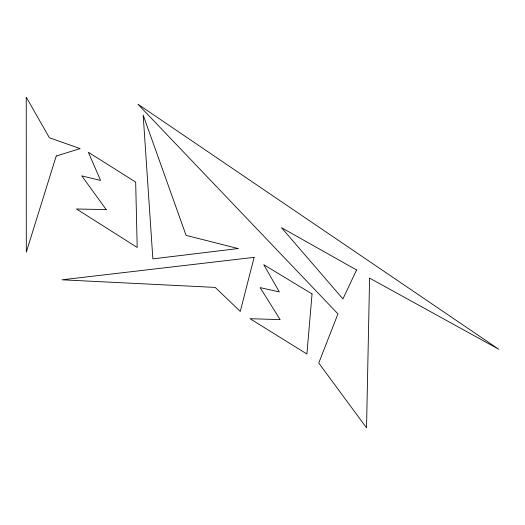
<?xml version="1.0" encoding="UTF-8"?>
<svg xmlns="http://www.w3.org/2000/svg" width="525" height="525" viewBox="0 0 525 525"><rect width="100%" height="100%" fill="white"/><g stroke="black" fill="none" stroke-linecap="round" stroke-linejoin="round"><path stroke-width="0.79" d="M369.587 278.106L366.535 427.829L318.747 363.018L337.956 313.884L137.963 104.226L498.75 349.256L369.587 278.106M312.047 293.941L306.915 354.021L250.031 318.708L280.14 319.613L260.137 287.621L279.333 291.92L263.773 264.698L312.047 293.941M254.12 257.355L240.279 311.45L215.224 287.411L62.009 279.799L254.12 257.355M56.201 156.056L26.302 252.144L26.25 97.171L49.409 137.786L80.148 148.588L56.201 156.056M356.56 269.968L342.93 298.935L281.498 227.679L356.56 269.968M238.12 248.555L152.86 258.864L143.174 115.073L186.08 235.364L238.12 248.555M106.201 209.587L76.486 209.002L137.196 247.459L135.673 182.09L88.371 152.289L100.57 180.436L81.762 175.882L106.201 209.587"/></g></svg>
